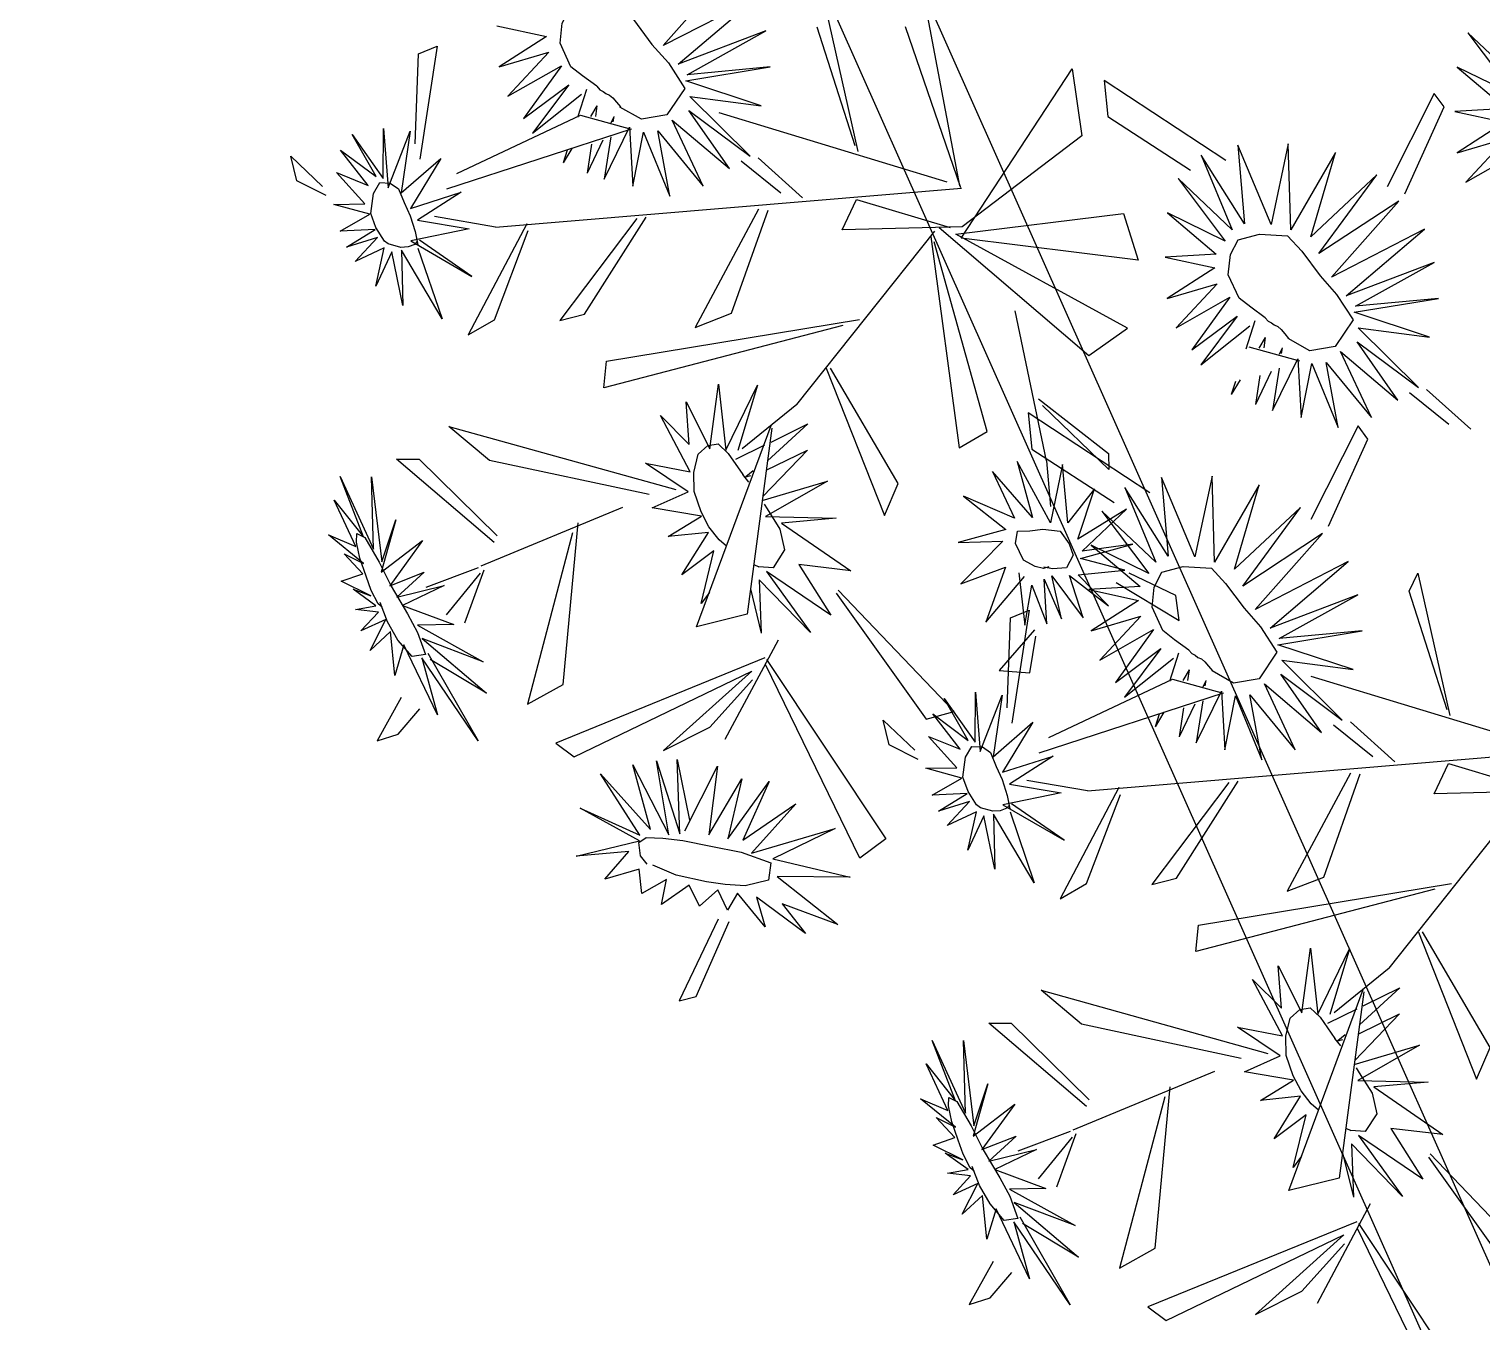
# Model space of a CAD drawing. Header units: inches. Extents: x -422522 to 22891, y -2973 to 414515.
# Drawn here: x 8253.54 to 8298.34, y 10051 to 10090.86 of the extents above; entities that cross this region are included whole.
import ezdxf

# ---------------------------------------------------------------- set-up
doc = ezdxf.new("R2010")
doc.units = ezdxf.units.IN
doc.header["$MEASUREMENT"] = 0
doc.layers.get('0').update_dxf_attribs({"lineweight": 25})
doc.layers.add('ARREDAMENTO', color=8, linetype='Continuous', lineweight=18)
doc.layers.add('QUOTE', color=6, linetype='Continuous', lineweight=9)
doc.styles.get("Standard").update_dxf_attribs({"font": 'Arial.ttf'})
doc.dimstyles.get("Standard").update_dxf_attribs({"dimtxt": 15, "dimasz": 10, "dimexe": 10, "dimexo": 10, "dimgap": 5, "dimtad": 2, "dimtih": 1, "dimtoh": 1, "dimdec": 0, "dimzin": 0, "dimdsep": 46, "dimtxsty": 'Standard', "dimblk": 'OBLIQUE', "dimblk1": 'OBLIQUE', "dimblk2": 'OBLIQUE', "dimcen": 0.09, "dimdle": 10, "dimadec": 0, "dimazin": 0, "dimtfac": 1, "dimtdec": 0, "dimtofl": 0, "dimtmove": 0, "dimatfit": 3, "dimldrblk": 'OBLIQUE', "dimfxl": 1, "dimtolj": 1, "dimtzin": 0, "dimarcsym": 0})

# ---------------------------------------------------------------- blocks, each defined once
blk = doc.blocks.new('_Oblique')
at = {"color": 0, "linetype": 'ByBlock', "lineweight": -2}
blk.add_line((-0.5, -0.5), (0.5, 0.5), dxfattribs=at)
blk = doc.blocks.new('*D94')
at = {"layer": 'Defpoints', "color": 0, "transparency": 16777216}
for p in [(8341.344, 10728.182), (8108.048, 10624.312), (8396.237, 9975.431)]:
    blk.add_point(p, dxfattribs=at)
at = {"layer": 'QUOTE', "color": 0, "lineweight": -2, "transparency": 16777216}
for p, q in [((8634.195, 10070.43), (8337.277, 10737.317)), ((8117.184, 10628.379), (8350.48, 10732.249)), ((8405.373, 9979.498), (8639.263, 10083.633))]:
    blk.add_line(p, q, dxfattribs=at)
at = {"layer": 'QUOTE', "color": 0, "lineweight": -2, "transparency": 16777216, "xscale": 10, "yscale": 10, "zscale": 10}
for p, rotation in [((8341.344, 10728.182), 113.9999999999798), ((8630.127, 10079.565), 293.9999999999798)]:
    blk.add_blockref('_Oblique', p, dxfattribs=dict(at, rotation=rotation))
at = {"layer": 'QUOTE', "color": 0, "transparency": 16777216, "insert": (8508.425, 10413.975), "char_height": 15, "attachment_point": 5}
blk.add_mtext('\\A1;710', dxfattribs=at)

msp = doc.modelspace()

# ---------------------------------------------------------------- linework, layer by layer
at = {"layer": 'ARREDAMENTO', "linetype": 'Continuous'}
for p, q in [((8273.103, 10090.348, -27.277), (8275.183, 10092.689, -27.277)), ((8275.973, 10091.826, -27.277), (8273.103, 10090.348, -27.277)), ((8273.565, 10089.774, -27.277), (8275.973, 10091.826, -27.277)), ((8281.139, 10091.904, -27.277), (8282.255, 10086.024, -27.277)), ((8278.121, 10091.469, -27.277), (8279.113, 10087.08, -27.277)), ((8267.971, 10090.96, -27.277), (8269.506, 10090.631, -27.277)), ((8279.027, 10087.255, -27.277), (8277.861, 10090.916, -27.277)), ((8282.287, 10085.965, -27.277), (8280.584, 10090.932, -27.277)), ((8269.506, 10090.631, -27.277), (8268.041, 10089.692, -27.277)), ((8276.271, 10090.803, -27.277), (8273.565, 10089.774, -27.277)), ((8273.844, 10089.451, -27.277), (8276.271, 10090.803, -27.277)), ((8297.936, 10090.74, -27.277), (8299.387, 10088.814, -27.277)), ((8299.607, 10089.162, -27.277), (8297.936, 10090.74, -27.277)), ((8265.457, 10087.316, -27.277), (8265.558, 10090.09, -27.277)), ((8265.558, 10090.09, -27.277), (8266.13, 10090.33, -27.277)), ((8266.13, 10090.33, -27.277), (8265.6, 10086.843, -27.277)), ((8268.041, 10089.692, -27.277), (8269.58, 10090.144, -27.277)), ((8269.58, 10090.144, -27.277), (8268.313, 10088.786, -27.277)), ((8268.313, 10088.786, -27.277), (8269.967, 10089.727, -27.277)), ((8269.967, 10089.727, -27.277), (8268.798, 10088.101, -27.277)), ((8273.805, 10089.262, -27.277), (8276.407, 10089.693, -27.277)), ((8276.407, 10089.693, -27.277), (8273.844, 10089.451, -27.277)), ((8282.297, 10084.404, -27.277), (8285.729, 10089.631, -27.277)), ((8285.729, 10089.631, -27.277), (8286.024, 10087.561, -27.277)), ((8297.607, 10089.683, -27.277), (8299.114, 10088.406, -27.277)), ((8299.387, 10088.814, -27.277), (8297.607, 10089.683, -27.277)), ((8268.798, 10088.101, -27.277), (8270.198, 10089.142, -27.277)), ((8270.198, 10089.142, -27.277), (8269.073, 10087.646, -27.277)), ((8276.127, 10088.495, -27.277), (8273.805, 10089.262, -27.277)), ((8286.719, 10089.275, -27.277), (8286.83, 10088.159, -27.277)), ((8290.473, 10086.809, -27.277), (8286.719, 10089.275, -27.277)), ((8269.073, 10087.646, -27.277), (8270.585, 10088.847, -27.277)), ((8270.472, 10088.136, -27.277), (8270.755, 10089.008, -27.277)), ((8273.932, 10088.781, -27.277), (8276.127, 10088.495, -27.277)), ((8275.793, 10086.939, -27.277), (8273.932, 10088.781, -27.277)), ((8296.9, 10088.868, -27.277), (8295.444, 10085.987, -27.277)), ((8297.206, 10088.461, -27.277), (8296.9, 10088.868, -27.277)), ((8266.741, 10086.399, -27.277), (8270.557, 10088.198, -27.277)), ((8270.557, 10088.198, -27.277), (8272.118, 10087.768, -27.277)), ((8270.879, 10088.161, -27.277), (8271.075, 10088.486, -27.277)), ((8271.026, 10088.163, -27.277), (8271.075, 10088.486, -27.277)), ((8273.9, 10088.351, -27.277), (8275.793, 10086.939, -27.277)), ((8275.156, 10086.556, -27.277), (8273.9, 10088.351, -27.277)), ((8274.826, 10088.287, -27.277), (8281.855, 10086.151, -27.277)), ((8295.992, 10085.78, -27.277), (8297.206, 10088.461, -27.277)), ((8299.114, 10088.406, -27.277), (8297.533, 10088.314, -27.277)), ((8297.533, 10088.314, -27.277), (8299.068, 10087.984, -27.277)), ((8264.469, 10086.251, -27.277), (8264.475, 10087.795, -27.277)), ((8264.475, 10087.795, -27.277), (8264.618, 10085.964, -27.277)), ((8272.118, 10087.768, -27.277), (8266.425, 10085.915, -27.277)), ((8271.282, 10086.23, -27.277), (8272.065, 10087.831, -27.277)), ((8271.499, 10087.967, -27.277), (8271.592, 10088.163, -27.277)), ((8271.564, 10087.993, -27.277), (8271.592, 10088.163, -27.277)), ((8272.065, 10087.831, -27.277), (8272.167, 10086.015, -27.277)), ((8273.388, 10088.051, -27.277), (8275.156, 10086.556, -27.277)), ((8274.339, 10086.015, -27.277), (8273.388, 10088.051, -27.277)), ((8286.83, 10088.159, -27.277), (8289.376, 10086.505, -27.277)), ((8299.068, 10087.984, -27.277), (8297.603, 10087.045, -27.277)), ((8263.511, 10087.607, -27.277), (8264.469, 10086.251, -27.277)), ((8264.247, 10086.312, -27.277), (8263.511, 10087.607, -27.277)), ((8264.618, 10085.964, -27.277), (8265.299, 10087.711, -27.277)), ((8265.299, 10087.711, -27.277), (8265.025, 10085.807, -27.277)), ((8271.245, 10087.431, -27.277), (8270.764, 10086.416, -27.277)), ((8270.899, 10087.313, -27.277), (8270.764, 10086.416, -27.277)), ((8271.491, 10087.535, -27.277), (8271.282, 10086.23, -27.277)), ((8272.167, 10086.015, -27.277), (8272.497, 10087.683, -27.277)), ((8272.497, 10087.683, -27.277), (8273.309, 10085.709, -27.277)), ((8272.942, 10087.718, -27.277), (8274.339, 10086.015, -27.277)), ((8273.309, 10085.709, -27.277), (8272.942, 10087.718, -27.277)), ((8286.024, 10087.561, -27.277), (8282.336, 10084.754, -27.277)), ((8292.396, 10087.323, -27.277), (8291.865, 10084.835, -27.277)), ((8292.469, 10084.666, -27.277), (8292.396, 10087.323, -27.277)), ((8297.603, 10087.045, -27.277), (8299.142, 10087.497, -27.277)), ((8299.142, 10087.497, -27.277), (8297.876, 10086.139, -27.277)), ((8261.622, 10086.935, -27.277), (8262.6, 10086.005, -27.277)), ((8261.808, 10086.172, -27.277), (8261.622, 10086.935, -27.277)), ((8263.154, 10087.126, -27.277), (8264.247, 10086.312, -27.277)), ((8264.003, 10086.038, -27.277), (8263.154, 10087.126, -27.277)), ((8265.025, 10085.807, -27.277), (8266.246, 10086.869, -27.277)), ((8266.246, 10086.869, -27.277), (8265.306, 10085.327, -27.277)), ((8270.287, 10087.178, -27.277), (8270.016, 10086.729, -27.277)), ((8270.143, 10087.123, -27.277), (8270.016, 10086.729, -27.277)), ((8277.409, 10085.653, -27.277), (8276.041, 10086.883, -27.277)), ((8289.705, 10086.966, -27.277), (8290.665, 10084.667, -27.277)), ((8291.039, 10084.854, -27.277), (8289.705, 10086.966, -27.277)), ((8290.838, 10087.274, -27.277), (8291.039, 10084.854, -27.277)), ((8291.865, 10084.835, -27.277), (8290.838, 10087.274, -27.277)), ((8293.85, 10087.056, -27.277), (8292.469, 10084.666, -27.277)), ((8293.088, 10084.451, -27.277), (8293.85, 10087.056, -27.277)), ((8297.876, 10086.139, -27.277), (8299.529, 10087.08, -27.277)), ((8263.024, 10086.434, -27.277), (8264.003, 10086.038, -27.277)), ((8263.898, 10085.468, -27.277), (8263.024, 10086.434, -27.277)), ((8276.733, 10085.798, -27.277), (8275.517, 10086.782, -27.277)), ((8262.704, 10085.725, -27.277), (8261.808, 10086.172, -27.277)), ((8264.172, 10085.791, -27.277), (8264.364, 10086.121, -27.277)), ((8264.364, 10086.121, -27.277), (8264.687, 10086.109, -27.277)), ((8264.687, 10086.109, -27.277), (8264.936, 10085.934, -27.277)), ((8264.936, 10085.934, -27.277), (8265.112, 10085.504, -27.277)), ((8267.928, 10084.75, -27.277), (8282.312, 10085.955, -27.277)), ((8288.995, 10086.245, -27.277), (8290.446, 10084.319, -27.277)), ((8290.665, 10084.667, -27.277), (8288.995, 10086.245, -27.277)), ((8295.129, 10086.359, -27.277), (8293.088, 10084.451, -27.277)), ((8293.341, 10083.932, -27.277), (8295.129, 10086.359, -27.277)), ((8264.085, 10085.174, -27.277), (8264.172, 10085.791, -27.277)), ((8265.112, 10085.504, -27.277), (8265.296, 10085.101, -27.277)), ((8265.306, 10085.327, -27.277), (8266.874, 10085.825, -27.277)), ((8266.874, 10085.825, -27.277), (8265.526, 10084.96, -27.277)), ((8278.628, 10084.663, -27.277), (8279.071, 10085.598, -27.277)), ((8279.071, 10085.598, -27.277), (8281.958, 10084.733, -27.277)), ((8295.805, 10085.548, -27.277), (8293.341, 10083.932, -27.277)), ((8293.724, 10083.207, -27.277), (8295.805, 10085.548, -27.277)), ((8262.947, 10085.449, -27.277), (8263.898, 10085.468, -27.277)), ((8264.057, 10085.147, -27.277), (8262.947, 10085.449, -27.277)), ((8263.142, 10084.623, -27.277), (8264.057, 10085.147, -27.277)), ((8264.245, 10084.735, -27.277), (8264.085, 10085.174, -27.277)), ((8265.296, 10085.101, -27.277), (8265.45, 10084.609, -27.277)), ((8267.928, 10084.75, -27.277), (8266.055, 10085.073, -27.277)), ((8270.682, 10082.064, -27.277), (8272.582, 10085.055, -27.277)), ((8276.043, 10085.303, -27.277), (8274.091, 10081.656, -27.277)), ((8275.22, 10082.092, -27.277), (8276.343, 10085.274, -27.277)), ((8282.135, 10084.53, -27.277), (8287.309, 10085.17, -27.277)), ((8287.309, 10085.17, -27.277), (8287.766, 10083.73, -27.277)), ((8288.666, 10085.189, -27.277), (8290.173, 10083.912, -27.277)), ((8290.446, 10084.319, -27.277), (8288.666, 10085.189, -27.277)), ((8264.215, 10084.674, -27.277), (8263.142, 10084.623, -27.277)), ((8263.333, 10084.128, -27.277), (8264.215, 10084.674, -27.277)), ((8264.506, 10084.318, -27.277), (8264.245, 10084.735, -27.277)), ((8267.116, 10084.692, -27.277), (8265.323, 10084.325, -27.277)), ((8265.45, 10084.609, -27.277), (8265.536, 10084.204, -27.277)), ((8265.526, 10084.96, -27.277), (8267.116, 10084.692, -27.277)), ((8268.896, 10084.854, -27.277), (8267.091, 10081.425, -27.277)), ((8267.9, 10081.894, -27.277), (8268.944, 10084.644, -27.277)), ((8272.292, 10085.013, -27.277), (8269.915, 10081.87, -27.277)), ((8277.236, 10079.281, -27.277), (8281.484, 10084.628, -27.277)), ((8282.336, 10084.754, -27.277), (8278.628, 10084.663, -27.277)), ((8281.625, 10084.735, -27.277), (8286.236, 10080.793, -27.277)), ((8296.594, 10084.685, -27.277), (8293.724, 10083.207, -27.277)), ((8294.186, 10082.633, -27.277), (8296.594, 10084.685, -27.277)), ((8264.293, 10084.428, -27.277), (8263.333, 10084.128, -27.277)), ((8263.6, 10083.686, -27.277), (8264.293, 10084.428, -27.277)), ((8264.625, 10084.229, -27.277), (8264.506, 10084.318, -27.277)), ((8265.012, 10084.123, -27.277), (8264.625, 10084.229, -27.277)), ((8265.445, 10084.216, -27.277), (8265.241, 10084.14, -27.277)), ((8265.323, 10084.325, -27.277), (8267.207, 10083.228, -27.277)), ((8265.519, 10084.313, -27.277), (8265.445, 10084.216, -27.277)), ((8267.207, 10083.228, -27.277), (8265.589, 10084.351, -27.277)), ((8281.364, 10084.464, -27.277), (8282.24, 10077.942, -27.277)), ((8283.107, 10078.442, -27.277), (8281.467, 10084.291, -27.277)), ((8287.432, 10081.632, -27.277), (8282.135, 10084.53, -27.277)), ((8287.766, 10083.73, -27.277), (8282.297, 10084.404, -27.277)), ((8264.502, 10084.106, -27.277), (8263.6, 10083.686, -27.277)), ((8264.237, 10082.924, -27.277), (8264.502, 10084.106, -27.277)), ((8264.731, 10083.982, -27.277), (8264.237, 10082.924, -27.277)), ((8265.076, 10082.334, -27.277), (8264.731, 10083.982, -27.277)), ((8265.241, 10084.14, -27.277), (8265.012, 10084.123, -27.277)), ((8265.03, 10084.037, -27.277), (8265.076, 10082.334, -27.277)), ((8266.29, 10081.918, -27.277), (8265.03, 10084.037, -27.277)), ((8265.541, 10084.104, -27.277), (8266.29, 10081.918, -27.277)), ((8290.173, 10083.912, -27.277), (8288.592, 10083.819, -27.277)), ((8288.592, 10083.819, -27.277), (8290.127, 10083.49, -27.277)), ((8290.127, 10083.49, -27.277), (8288.662, 10082.551, -27.277)), ((8296.892, 10083.662, -27.277), (8294.186, 10082.633, -27.277)), ((8294.465, 10082.31, -27.277), (8296.892, 10083.662, -27.277)), ((8288.662, 10082.551, -27.277), (8290.201, 10083.003, -27.277)), ((8290.201, 10083.003, -27.277), (8288.935, 10081.645, -27.277)), ((8288.935, 10081.645, -27.277), (8290.588, 10082.586, -27.277)), ((8290.588, 10082.586, -27.277), (8289.419, 10080.96, -27.277)), ((8294.426, 10082.121, -27.277), (8297.028, 10082.552, -27.277)), ((8297.028, 10082.552, -27.277), (8294.465, 10082.31, -27.277)), ((8269.915, 10081.87, -27.277), (8270.682, 10082.064, -27.277)), ((8274.091, 10081.656, -27.277), (8275.22, 10082.092, -27.277)), ((8284.935, 10077.537, -27.277), (8283.964, 10082.168, -27.277)), ((8289.419, 10080.96, -27.277), (8290.819, 10082.001, -27.277)), ((8290.819, 10082.001, -27.277), (8289.694, 10080.505, -27.277)), ((8296.748, 10081.354, -27.277), (8294.426, 10082.121, -27.277)), ((8267.091, 10081.425, -27.277), (8267.9, 10081.894, -27.277)), ((8278.648, 10081.718, -27.277), (8271.275, 10079.795, -27.277)), ((8271.355, 10080.61, -27.277), (8279.167, 10081.9, -27.277)), ((8286.236, 10080.793, -27.277), (8287.432, 10081.632, -27.277)), ((8289.694, 10080.505, -27.277), (8291.206, 10081.706, -27.277)), ((8291.093, 10080.995, -27.277), (8291.376, 10081.867, -27.277)), ((8294.553, 10081.64, -27.277), (8296.748, 10081.354, -27.277)), ((8296.414, 10079.798, -27.277), (8294.553, 10081.64, -27.277)), ((8291.178, 10081.057, -27.277), (8292.739, 10080.627, -27.277)), ((8291.5, 10081.02, -27.277), (8291.696, 10081.345, -27.277)), ((8291.647, 10081.022, -27.277), (8291.696, 10081.345, -27.277)), ((8292.12, 10080.826, -27.277), (8292.213, 10081.022, -27.277)), ((8292.186, 10080.852, -27.277), (8292.213, 10081.022, -27.277)), ((8294.521, 10081.21, -27.277), (8296.414, 10079.798, -27.277)), ((8295.777, 10079.415, -27.277), (8294.521, 10081.21, -27.277)), ((8271.275, 10079.795, -27.277), (8271.355, 10080.61, -27.277)), ((8291.903, 10079.089, -27.277), (8292.687, 10080.69, -27.277)), ((8292.687, 10080.69, -27.277), (8292.788, 10078.874, -27.277)), ((8293.564, 10080.577, -27.277), (8294.96, 10078.874, -27.277)), ((8293.93, 10078.568, -27.277), (8293.564, 10080.577, -27.277)), ((8294.009, 10080.91, -27.277), (8295.777, 10079.415, -27.277)), ((8294.96, 10078.874, -27.277), (8294.009, 10080.91, -27.277)), ((8278.14, 10080.397, -27.277), (8279.936, 10075.854, -27.277)), ((8280.353, 10076.836, -27.277), (8278.272, 10080.399, -27.277)), ((8291.866, 10080.29, -27.277), (8291.385, 10079.275, -27.277)), ((8291.52, 10080.172, -27.277), (8291.385, 10079.275, -27.277)), ((8292.112, 10080.394, -27.277), (8291.903, 10079.089, -27.277)), ((8292.788, 10078.874, -27.277), (8293.118, 10080.542, -27.277)), ((8293.118, 10080.542, -27.277), (8293.93, 10078.568, -27.277)), ((8274.549, 10077.905, -27.277), (8274.813, 10079.905, -27.277)), ((8274.813, 10079.905, -27.277), (8275.04, 10077.866, -27.277)), ((8275.04, 10077.866, -27.277), (8276.02, 10079.876, -27.277)), ((8276.02, 10079.876, -27.277), (8275.412, 10077.853, -27.277)), ((8290.908, 10080.037, -27.277), (8290.637, 10079.588, -27.277)), ((8290.764, 10079.982, -27.277), (8290.637, 10079.588, -27.277)), ((8298.03, 10078.512, -27.277), (8296.662, 10079.742, -27.277)), ((8273.82, 10079.356, -27.277), (8274.549, 10077.905, -27.277)), ((8273.912, 10078.046, -27.277), (8273.82, 10079.356, -27.277)), ((8277.236, 10079.281, -27.277), (8275.543, 10077.905, -27.277)), ((8284.683, 10079.456, -27.277), (8286.843, 10077.761, -27.277)), ((8286.853, 10077.27, -27.277), (8284.813, 10079.251, -27.277)), ((8297.354, 10078.657, -27.277), (8296.138, 10079.641, -27.277)), ((8273.023, 10078.936, -27.277), (8273.912, 10078.046, -27.277)), ((8273.943, 10077.199, -27.277), (8273.023, 10078.936, -27.277)), ((8288.121, 10076.555, -27.277), (8284.367, 10079.021, -27.277)), ((8284.367, 10079.021, -27.277), (8284.478, 10077.904, -27.277)), ((8266.497, 10078.602, -27.277), (8273.497, 10076.654, -27.277)), ((8267.751, 10077.553, -27.277), (8266.497, 10078.602, -27.277)), ((8274.14, 10072.423, -27.277), (8276.436, 10078.625, -27.277)), ((8276.458, 10078.551, -27.277), (8275.699, 10072.807, -27.277)), ((8276.324, 10077.538, -27.277), (8277.566, 10078.68, -27.277)), ((8276.434, 10078.119, -27.277), (8277.566, 10078.68, -27.277)), ((8282.24, 10077.942, -27.277), (8283.107, 10078.442, -27.277)), ((8294.548, 10078.614, -27.277), (8293.091, 10075.732, -27.277)), ((8294.854, 10078.207, -27.277), (8294.548, 10078.614, -27.277)), ((8274.188, 10077.744, -27.277), (8274.485, 10078.011, -27.277)), ((8274.485, 10078.011, -27.277), (8274.803, 10078.059, -27.277)), ((8274.803, 10078.059, -27.277), (8275.113, 10077.77, -27.277)), ((8276.237, 10078.022, -27.277), (8275.338, 10077.576, -27.277)), ((8276.179, 10076.438, -27.277), (8277.562, 10077.871, -27.277)), ((8276.286, 10077.25, -27.277), (8277.562, 10077.871, -27.277)), ((8284.478, 10077.904, -27.277), (8287.024, 10076.251, -27.277)), ((8293.64, 10075.525, -27.277), (8294.854, 10078.207, -27.277)), ((8264.882, 10077.586, -27.277), (8265.574, 10077.587, -27.277)), ((8267.895, 10075.017, -27.277), (8264.882, 10077.586, -27.277)), ((8265.574, 10077.587, -27.277), (8267.982, 10075.224, -27.277)), ((8272.673, 10076.501, -27.277), (8267.751, 10077.553, -27.277)), ((8272.558, 10077.465, -27.277), (8273.943, 10077.199, -27.277)), ((8273.878, 10076.582, -27.277), (8272.558, 10077.465, -27.277)), ((8274.05, 10077.183, -27.277), (8274.188, 10077.744, -27.277)), ((8275.113, 10077.77, -27.277), (8275.567, 10077.113, -27.277)), ((8284.025, 10077.518, -27.277), (8284.507, 10075.786, -27.277)), ((8285.059, 10075.626, -27.277), (8284.025, 10077.518, -27.277)), ((8284.935, 10077.537, -27.277), (8285.06, 10076.131, -27.277)), ((8285.425, 10077.421, -27.277), (8285.059, 10075.626, -27.277)), ((8285.591, 10075.624, -27.277), (8285.425, 10077.421, -27.277)), ((8286.843, 10077.761, -27.277), (8286.853, 10077.27, -27.277)), ((8263.138, 10077.056, -27.277), (8264.164, 10074.811, -27.277)), ((8263.859, 10075.193, -27.277), (8263.138, 10077.056, -27.277)), ((8264.103, 10077.048, -27.277), (8264.424, 10074.421, -27.277)), ((8264.164, 10074.811, -27.277), (8264.103, 10077.048, -27.277)), ((8274.062, 10076.591, -27.277), (8274.05, 10077.183, -27.277)), ((8275.746, 10076.884, -27.277), (8275.567, 10077.113, -27.277)), ((8275.879, 10077.226, -27.277), (8275.653, 10077.047, -27.277)), ((8275.653, 10077.047, -27.277), (8275.813, 10077.083, -27.277)), ((8283.264, 10077.206, -27.277), (8283.949, 10075.766, -27.277)), ((8284.507, 10075.786, -27.277), (8283.264, 10077.206, -27.277)), ((8288.486, 10077.02, -27.277), (8288.686, 10074.6, -27.277)), ((8289.512, 10074.581, -27.277), (8288.486, 10077.02, -27.277)), ((8290.044, 10077.069, -27.277), (8289.512, 10074.581, -27.277)), ((8290.116, 10074.412, -27.277), (8290.044, 10077.069, -27.277)), ((8272.772, 10076.085, -27.277), (8273.878, 10076.582, -27.277)), ((8274.274, 10075.966, -27.277), (8274.062, 10076.591, -27.277)), ((8276.163, 10076.316, -27.277), (8278.174, 10076.91, -27.277)), ((8278.174, 10076.91, -27.277), (8276.267, 10075.821, -27.277)), ((8279.936, 10075.854, -27.277), (8280.353, 10076.836, -27.277)), ((8286.417, 10076.675, -27.277), (8285.591, 10075.624, -27.277)), ((8285.902, 10075.121, -27.277), (8286.417, 10076.675, -27.277)), ((8287.353, 10076.712, -27.277), (8288.313, 10074.413, -27.277)), ((8288.686, 10074.6, -27.277), (8287.353, 10076.712, -27.277)), ((8291.497, 10076.802, -27.277), (8290.116, 10074.412, -27.277)), ((8290.735, 10074.197, -27.277), (8291.497, 10076.802, -27.277)), ((8262.95, 10076.327, -27.277), (8263.859, 10075.193, -27.277)), ((8263.621, 10074.895, -27.277), (8262.95, 10076.327, -27.277)), ((8267.487, 10074.299, -27.277), (8271.858, 10076.109, -27.277)), ((8274.292, 10075.829, -27.277), (8272.772, 10076.085, -27.277)), ((8276.22, 10076.207, -27.277), (8276.315, 10076.056, -27.277)), ((8282.374, 10076.449, -27.277), (8283.683, 10075.416, -27.277)), ((8283.949, 10075.766, -27.277), (8282.374, 10076.449, -27.277)), ((8292.776, 10076.104, -27.277), (8290.735, 10074.197, -27.277)), ((8290.988, 10073.677, -27.277), (8292.776, 10076.104, -27.277)), ((8264.853, 10075.715, -27.277), (8264.408, 10074.102, -27.277)), ((8264.424, 10074.421, -27.277), (8264.853, 10075.715, -27.277)), ((8273.265, 10075.2, -27.277), (8274.292, 10075.829, -27.277)), ((8274.519, 10075.501, -27.277), (8274.274, 10075.966, -27.277)), ((8276.267, 10075.821, -27.277), (8278.447, 10075.77, -27.277)), ((8276.315, 10076.056, -27.277), (8276.711, 10075.429, -27.277)), ((8278.447, 10075.77, -27.277), (8276.762, 10075.62, -27.277)), ((8287.398, 10076.053, -27.277), (8285.902, 10075.121, -27.277)), ((8286.033, 10074.756, -27.277), (8287.398, 10076.053, -27.277)), ((8286.643, 10075.991, -27.277), (8288.094, 10074.065, -27.277)), ((8288.313, 10074.413, -27.277), (8286.643, 10075.991, -27.277)), ((8262.779, 10075.258, -27.277), (8263.621, 10074.895, -27.277)), ((8263.86, 10074.375, -27.277), (8262.779, 10075.258, -27.277)), ((8270.313, 10075.318, -27.277), (8268.916, 10070.032, -27.277)), ((8270.017, 10070.643, -27.277), (8270.48, 10075.622, -27.277)), ((8274.506, 10075.33, -27.277), (8273.265, 10075.2, -27.277)), ((8273.686, 10074.022, -27.277), (8274.506, 10075.33, -27.277)), ((8274.834, 10075.101, -27.277), (8274.519, 10075.501, -27.277)), ((8276.711, 10075.429, -27.277), (8276.854, 10074.789, -27.277)), ((8276.762, 10075.62, -27.277), (8278.897, 10074.15, -27.277)), ((8283.683, 10075.416, -27.277), (8282.208, 10075.022, -27.277)), ((8293.452, 10075.294, -27.277), (8290.988, 10073.677, -27.277)), ((8291.371, 10072.953, -27.277), (8293.452, 10075.294, -27.277)), ((8264.408, 10074.102, -27.277), (8265.684, 10075.086, -27.277)), ((8265.684, 10075.086, -27.277), (8264.674, 10073.687, -27.277)), ((8274.675, 10074.76, -27.277), (8273.686, 10074.022, -27.277)), ((8274.276, 10073.139, -27.277), (8274.675, 10074.76, -27.277)), ((8275.058, 10074.903, -27.277), (8274.834, 10075.101, -27.277)), ((8276.854, 10074.789, -27.277), (8276.499, 10074.241, -27.277)), ((8282.208, 10075.022, -27.277), (8283.591, 10075.061, -27.277)), ((8283.591, 10075.061, -27.277), (8282.295, 10073.74, -27.277)), ((8285.984, 10074.531, -27.277), (8287.597, 10074.969, -27.277)), ((8287.597, 10074.969, -27.277), (8286.033, 10074.756, -27.277)), ((8286.314, 10074.934, -27.277), (8287.821, 10073.658, -27.277)), ((8288.094, 10074.065, -27.277), (8286.314, 10074.934, -27.277)), ((8263.264, 10074.673, -27.277), (8263.86, 10074.375, -27.277)), ((8263.836, 10074.057, -27.277), (8263.264, 10074.673, -27.277)), ((8275.902, 10074.345, -27.277), (8276.06, 10074.274, -27.277)), ((8277.294, 10074.339, -27.277), (8278.28, 10072.778, -27.277)), ((8278.897, 10074.15, -27.277), (8277.294, 10074.339, -27.277)), ((8287.347, 10074.169, -27.277), (8285.984, 10074.531, -27.277)), ((8294.242, 10074.431, -27.277), (8291.371, 10072.953, -27.277)), ((8291.834, 10072.378, -27.277), (8294.242, 10074.431, -27.277)), ((8263.171, 10073.822, -27.277), (8263.836, 10074.057, -27.277)), ((8264.674, 10073.687, -27.277), (8265.733, 10074.102, -27.277)), ((8265.733, 10074.102, -27.277), (8264.887, 10073.334, -27.277)), ((8267.395, 10074.242, -27.277), (8265.779, 10073.634, -27.277)), ((8267.459, 10074.07, -27.277), (8266.41, 10072.784, -27.277)), ((8266.989, 10072.54, -27.277), (8267.58, 10074.181, -27.277)), ((8276.499, 10074.241, -27.277), (8276.06, 10074.274, -27.277)), ((8276.072, 10073.863, -27.277), (8276.134, 10072.22, -27.277)), ((8277.652, 10072.24, -27.277), (8276.072, 10073.863, -27.277)), ((8276.295, 10074.125, -27.277), (8277.652, 10072.24, -27.277)), ((8278.28, 10072.778, -27.277), (8276.295, 10074.125, -27.277)), ((8282.295, 10073.74, -27.277), (8283.671, 10074.264, -27.277)), ((8283.671, 10074.264, -27.277), (8283.066, 10072.561, -27.277)), ((8283.066, 10072.561, -27.277), (8284.257, 10073.97, -27.277)), ((8284.08, 10074.088, -27.277), (8284.271, 10072.473, -27.277)), ((8284.86, 10073.892, -27.277), (8285.393, 10072.661, -27.277)), ((8284.944, 10072.509, -27.277), (8284.86, 10073.892, -27.277)), ((8285.1, 10073.991, -27.277), (8286.07, 10072.691, -27.277)), ((8285.393, 10072.661, -27.277), (8285.1, 10073.991, -27.277)), ((8285.644, 10074.003, -27.277), (8286.852, 10073.068, -27.277)), ((8286.07, 10072.691, -27.277), (8285.644, 10074.003, -27.277)), ((8285.911, 10074.018, -27.277), (8287.347, 10074.169, -27.277)), ((8286.852, 10073.068, -27.277), (8285.911, 10074.018, -27.277)), ((8288.922, 10073.38, -27.277), (8287.483, 10074.075, -27.277)), ((8296.13, 10073.52, -27.277), (8296.39, 10074.074, -27.277)), ((8296.39, 10074.074, -27.277), (8297.382, 10069.684, -27.277)), ((8264.089, 10073.37, -27.277), (8263.171, 10073.822, -27.277)), ((8263.54, 10073.581, -27.277), (8264.089, 10073.37, -27.277)), ((8264.244, 10073.07, -27.277), (8263.54, 10073.581, -27.277)), ((8264.887, 10073.334, -27.277), (8266.354, 10073.693, -27.277)), ((8266.354, 10073.693, -27.277), (8265.068, 10073.076, -27.277)), ((8274.532, 10073.482, -27.277), (8274.276, 10073.139, -27.277)), ((8275.803, 10073.591, -27.277), (8276.134, 10072.22, -27.277)), ((8278.448, 10073.452, -27.277), (8281.223, 10069.57, -27.277)), ((8282.09, 10069.81, -27.277), (8278.507, 10073.553, -27.277)), ((8284.271, 10072.473, -27.277), (8284.479, 10073.701, -27.277)), ((8284.479, 10073.701, -27.277), (8284.944, 10072.509, -27.277)), ((8287.821, 10073.658, -27.277), (8286.239, 10073.565, -27.277)), ((8286.239, 10073.565, -27.277), (8287.775, 10073.235, -27.277)), ((8287.082, 10073.781, -27.277), (8289.025, 10072.611, -27.277)), ((8294.54, 10073.408, -27.277), (8291.834, 10072.378, -27.277)), ((8292.113, 10072.056, -27.277), (8294.54, 10073.408, -27.277)), ((8297.296, 10069.859, -27.277), (8296.13, 10073.52, -27.277)), ((8263.61, 10072.958, -27.277), (8264.244, 10073.07, -27.277)), ((8264.322, 10072.875, -27.277), (8263.61, 10072.958, -27.277)), ((8265.068, 10073.076, -27.277), (8266.65, 10072.487, -27.277)), ((8287.775, 10073.235, -27.277), (8286.31, 10072.297, -27.277)), ((8289.025, 10072.611, -27.277), (8288.922, 10073.38, -27.277)), ((8263.781, 10072.294, -27.277), (8264.322, 10072.875, -27.277)), ((8264.544, 10072.645, -27.277), (8263.781, 10072.294, -27.277)), ((8264.065, 10071.692, -27.277), (8264.544, 10072.645, -27.277)), ((8275.699, 10072.807, -27.277), (8274.14, 10072.423, -27.277)), ((8283.726, 10069.92, -27.277), (8283.827, 10072.694, -27.277)), ((8283.827, 10072.694, -27.277), (8284.399, 10072.935, -27.277)), ((8284.399, 10072.935, -27.277), (8283.868, 10069.447, -27.277)), ((8286.31, 10072.297, -27.277), (8287.849, 10072.748, -27.277)), ((8287.849, 10072.748, -27.277), (8286.582, 10071.39, -27.277)), ((8264.695, 10072.276, -27.277), (8264.065, 10071.692, -27.277)), ((8264.827, 10070.919, -27.277), (8264.695, 10072.276, -27.277)), ((8266.65, 10072.487, -27.277), (8265.525, 10072.465, -27.277)), ((8265.525, 10072.465, -27.277), (8267.55, 10071.343, -27.277)), ((8265.669, 10072.058, -27.277), (8267.657, 10070.368, -27.277)), ((8267.55, 10071.343, -27.277), (8265.669, 10072.058, -27.277)), ((8284.568, 10072.328, -27.277), (8283.478, 10071.066, -27.277)), ((8284.425, 10070.998, -27.277), (8284.606, 10072.135, -27.277)), ((8286.582, 10071.39, -27.277), (8288.235, 10072.332, -27.277)), ((8288.235, 10072.332, -27.277), (8287.067, 10070.706, -27.277)), ((8292.073, 10071.866, -27.277), (8294.676, 10072.298, -27.277)), ((8294.676, 10072.298, -27.277), (8292.113, 10072.056, -27.277)), ((8265.109, 10071.862, -27.277), (8264.827, 10070.919, -27.277)), ((8266.145, 10069.702, -27.277), (8265.109, 10071.862, -27.277)), ((8265.842, 10071.609, -27.277), (8267.399, 10068.901, -27.277)), ((8275.024, 10068.948, -27.277), (8276.662, 10072.019, -27.277)), ((8287.067, 10070.706, -27.277), (8288.467, 10071.746, -27.277)), ((8288.467, 10071.746, -27.277), (8287.341, 10070.251, -27.277)), ((8288.741, 10070.741, -27.277), (8289.023, 10071.612, -27.277)), ((8294.395, 10071.099, -27.277), (8292.073, 10071.866, -27.277)), ((8265.655, 10071.463, -27.277), (8266.145, 10069.702, -27.277)), ((8267.399, 10068.901, -27.277), (8265.655, 10071.463, -27.277)), ((8267.657, 10070.368, -27.277), (8265.922, 10071.41, -27.277)), ((8276.245, 10071.457, -27.277), (8269.792, 10068.834, -27.277)), ((8279.172, 10065.282, -27.277), (8276.262, 10071.252, -27.277)), ((8276.292, 10071.406, -27.277), (8279.978, 10065.878, -27.277)), ((8287.341, 10070.251, -27.277), (8288.854, 10071.452, -27.277)), ((8292.201, 10071.385, -27.277), (8294.395, 10071.099, -27.277)), ((8294.061, 10069.544, -27.277), (8292.201, 10071.385, -27.277)), ((8270.363, 10068.41, -27.277), (8275.838, 10071.053, -27.277)), ((8275.838, 10071.053, -27.277), (8273.115, 10068.601, -27.277)), ((8274.546, 10069.323, -27.277), (8275.861, 10070.783, -27.277)), ((8283.478, 10071.066, -27.277), (8284.425, 10070.998, -27.277)), ((8285.01, 10069.004, -27.277), (8288.826, 10070.803, -27.277)), ((8288.826, 10070.803, -27.277), (8290.387, 10070.373, -27.277)), ((8289.147, 10070.765, -27.277), (8289.344, 10071.091, -27.277)), ((8289.295, 10070.767, -27.277), (8289.344, 10071.091, -27.277)), ((8289.768, 10070.571, -27.277), (8289.86, 10070.767, -27.277)), ((8289.833, 10070.598, -27.277), (8289.86, 10070.767, -27.277)), ((8292.168, 10070.955, -27.277), (8294.061, 10069.544, -27.277)), ((8293.425, 10069.161, -27.277), (8292.168, 10070.955, -27.277)), ((8293.095, 10070.892, -27.277), (8300.123, 10068.755, -27.277)), ((8268.916, 10070.032, -27.277), (8270.017, 10070.643, -27.277)), ((8282.738, 10068.856, -27.277), (8282.743, 10070.4, -27.277)), ((8282.743, 10070.4, -27.277), (8282.886, 10068.569, -27.277)), ((8282.886, 10068.569, -27.277), (8283.567, 10070.315, -27.277)), ((8283.567, 10070.315, -27.277), (8283.294, 10068.412, -27.277)), ((8290.387, 10070.373, -27.277), (8284.693, 10068.519, -27.277)), ((8289.55, 10068.835, -27.277), (8290.334, 10070.436, -27.277)), ((8290.334, 10070.436, -27.277), (8290.436, 10068.619, -27.277)), ((8290.436, 10068.619, -27.277), (8290.765, 10070.287, -27.277)), ((8290.765, 10070.287, -27.277), (8291.578, 10068.314, -27.277)), ((8291.211, 10070.322, -27.277), (8292.608, 10068.619, -27.277)), ((8291.578, 10068.314, -27.277), (8291.211, 10070.322, -27.277)), ((8291.657, 10070.655, -27.277), (8293.425, 10069.161, -27.277)), ((8292.608, 10068.619, -27.277), (8291.657, 10070.655, -27.277)), ((8265.02, 10070.237, -27.277), (8264.28, 10068.904, -27.277)), ((8264.928, 10069.11, -27.277), (8265.596, 10069.891, -27.277)), ((8281.223, 10069.57, -27.277), (8282.09, 10069.81, -27.277)), ((8281.78, 10070.211, -27.277), (8282.738, 10068.856, -27.277)), ((8282.516, 10068.916, -27.277), (8281.78, 10070.211, -27.277)), ((8289.513, 10070.035, -27.277), (8289.032, 10069.02, -27.277)), ((8289.167, 10069.918, -27.277), (8289.032, 10069.02, -27.277)), ((8289.76, 10070.14, -27.277), (8289.55, 10068.835, -27.277)), ((8279.891, 10069.539, -27.277), (8280.869, 10068.61, -27.277)), ((8280.076, 10068.776, -27.277), (8279.891, 10069.539, -27.277)), ((8281.423, 10069.73, -27.277), (8282.516, 10068.916, -27.277)), ((8282.271, 10068.643, -27.277), (8281.423, 10069.73, -27.277)), ((8283.294, 10068.412, -27.277), (8284.514, 10069.473, -27.277)), ((8284.514, 10069.473, -27.277), (8283.575, 10067.931, -27.277)), ((8288.555, 10069.783, -27.277), (8288.284, 10069.333, -27.277)), ((8288.412, 10069.727, -27.277), (8288.284, 10069.333, -27.277)), ((8295.002, 10068.403, -27.277), (8293.786, 10069.387, -27.277)), ((8295.678, 10068.258, -27.277), (8294.31, 10069.487, -27.277)), ((8264.28, 10068.904, -27.277), (8264.928, 10069.11, -27.277)), ((8273.115, 10068.601, -27.277), (8274.546, 10069.323, -27.277)), ((8281.293, 10069.039, -27.277), (8282.271, 10068.643, -27.277)), ((8282.167, 10068.072, -27.277), (8281.293, 10069.039, -27.277)), ((8269.792, 10068.834, -27.277), (8270.363, 10068.41, -27.277)), ((8280.973, 10068.33, -27.277), (8280.076, 10068.776, -27.277)), ((8282.44, 10068.395, -27.277), (8282.633, 10068.726, -27.277)), ((8282.633, 10068.726, -27.277), (8282.955, 10068.714, -27.277)), ((8282.955, 10068.714, -27.277), (8283.205, 10068.538, -27.277)), ((8283.205, 10068.538, -27.277), (8283.381, 10068.109, -27.277)), ((8286.197, 10067.355, -27.277), (8300.58, 10068.56, -27.277)), ((8272.167, 10068.163, -27.277), (8273.277, 10065.998, -27.277)), ((8272.715, 10066.168, -27.277), (8272.167, 10068.163, -27.277)), ((8272.896, 10068.281, -27.277), (8273.623, 10066.033, -27.277)), ((8273.277, 10065.998, -27.277), (8272.896, 10068.281, -27.277)), ((8273.539, 10068.324, -27.277), (8273.921, 10066.454, -27.277)), ((8273.623, 10066.033, -27.277), (8273.539, 10068.324, -27.277)), ((8273.778, 10066.122, -27.277), (8274.786, 10068.119, -27.277)), ((8274.786, 10068.119, -27.277), (8274.516, 10066.002, -27.277)), ((8281.216, 10068.054, -27.277), (8282.167, 10068.072, -27.277)), ((8282.326, 10067.752, -27.277), (8281.216, 10068.054, -27.277)), ((8282.354, 10067.778, -27.277), (8282.44, 10068.395, -27.277)), ((8283.381, 10068.109, -27.277), (8283.564, 10067.705, -27.277)), ((8283.575, 10067.931, -27.277), (8285.142, 10068.43, -27.277)), ((8285.142, 10068.43, -27.277), (8283.795, 10067.565, -27.277)), ((8296.897, 10067.268, -27.277), (8297.34, 10068.203, -27.277)), ((8297.34, 10068.203, -27.277), (8300.227, 10067.337, -27.277)), ((8271.169, 10067.883, -27.277), (8272.715, 10066.168, -27.277)), ((8272.387, 10065.996, -27.277), (8271.169, 10067.883, -27.277)), ((8274.516, 10066.002, -27.277), (8275.534, 10067.734, -27.277)), ((8275.534, 10067.734, -27.277), (8275.101, 10065.879, -27.277)), ((8275.101, 10065.879, -27.277), (8276.374, 10067.647, -27.277)), ((8276.374, 10067.647, -27.277), (8275.563, 10065.841, -27.277)), ((8281.411, 10067.228, -27.277), (8282.326, 10067.752, -27.277)), ((8282.514, 10067.34, -27.277), (8282.354, 10067.778, -27.277)), ((8283.564, 10067.705, -27.277), (8283.719, 10067.213, -27.277)), ((8283.795, 10067.565, -27.277), (8285.385, 10067.297, -27.277)), ((8286.197, 10067.355, -27.277), (8284.324, 10067.677, -27.277)), ((8290.561, 10067.617, -27.277), (8288.183, 10064.474, -27.277)), ((8288.951, 10064.668, -27.277), (8290.851, 10067.66, -27.277)), ((8294.312, 10067.907, -27.277), (8292.359, 10064.261, -27.277)), ((8293.489, 10064.697, -27.277), (8294.612, 10067.879, -27.277)), ((8282.484, 10067.279, -27.277), (8281.411, 10067.228, -27.277)), ((8281.602, 10066.733, -27.277), (8282.484, 10067.279, -27.277)), ((8282.775, 10066.922, -27.277), (8282.514, 10067.34, -27.277)), ((8285.385, 10067.297, -27.277), (8283.592, 10066.93, -27.277)), ((8283.719, 10067.213, -27.277), (8283.805, 10066.808, -27.277)), ((8287.165, 10067.459, -27.277), (8285.36, 10064.03, -27.277)), ((8286.169, 10064.498, -27.277), (8287.213, 10067.248, -27.277)), ((8295.505, 10061.885, -27.277), (8299.753, 10067.233, -27.277)), ((8300.605, 10067.358, -27.277), (8296.897, 10067.268, -27.277)), ((8270.55, 10066.825, -27.277), (8272.387, 10065.996, -27.277)), ((8272.379, 10065.817, -27.277), (8270.55, 10066.825, -27.277)), ((8275.563, 10065.841, -27.277), (8277.202, 10066.96, -27.277)), ((8277.202, 10066.96, -27.277), (8275.828, 10065.431, -27.277)), ((8282.561, 10067.032, -27.277), (8281.602, 10066.733, -27.277)), ((8281.869, 10066.291, -27.277), (8282.561, 10067.032, -27.277)), ((8282.771, 10066.711, -27.277), (8281.869, 10066.291, -27.277)), ((8282.506, 10065.529, -27.277), (8282.771, 10066.711, -27.277)), ((8282.893, 10066.834, -27.277), (8282.775, 10066.922, -27.277)), ((8283.281, 10066.727, -27.277), (8282.893, 10066.834, -27.277)), ((8283.51, 10066.744, -27.277), (8283.281, 10066.727, -27.277)), ((8283.714, 10066.821, -27.277), (8283.51, 10066.744, -27.277)), ((8283.592, 10066.93, -27.277), (8285.476, 10065.833, -27.277)), ((8283.788, 10066.917, -27.277), (8283.714, 10066.821, -27.277)), ((8283.809, 10066.709, -27.277), (8284.558, 10064.523, -27.277)), ((8285.476, 10065.833, -27.277), (8283.858, 10066.956, -27.277)), ((8282.999, 10066.586, -27.277), (8282.506, 10065.529, -27.277)), ((8283.345, 10064.939, -27.277), (8282.999, 10066.586, -27.277)), ((8283.299, 10066.641, -27.277), (8283.345, 10064.939, -27.277)), ((8284.558, 10064.523, -27.277), (8283.299, 10066.641, -27.277)), ((8270.418, 10065.347, -27.277), (8272.379, 10065.817, -27.277)), ((8272.36, 10065.761, -27.277), (8272.577, 10065.918, -27.277)), ((8272.577, 10065.918, -27.277), (8273.095, 10065.894, -27.277)), ((8273.095, 10065.894, -27.277), (8273.713, 10065.827, -27.277)), ((8273.713, 10065.827, -27.277), (8274.579, 10065.653, -27.277)), ((8275.828, 10065.431, -27.277), (8278.41, 10066.192, -27.277)), ((8278.41, 10066.192, -27.277), (8276.489, 10065.259, -27.277)), ((8279.978, 10065.878, -27.277), (8279.172, 10065.282, -27.277)), ((8272.047, 10065.484, -27.277), (8270.418, 10065.347, -27.277)), ((8271.304, 10064.63, -27.277), (8272.047, 10065.484, -27.277)), ((8272.412, 10065.355, -27.277), (8272.36, 10065.761, -27.277)), ((8272.612, 10065.101, -27.277), (8272.412, 10065.355, -27.277)), ((8274.579, 10065.653, -27.277), (8275.512, 10065.469, -27.277)), ((8275.512, 10065.469, -27.277), (8276.427, 10065.14, -27.277)), ((8272.369, 10064.942, -27.277), (8271.304, 10064.63, -27.277)), ((8272.445, 10064.192, -27.277), (8272.369, 10064.942, -27.277)), ((8273.507, 10064.756, -27.277), (8272.784, 10065.07, -27.277)), ((8276.427, 10065.14, -27.277), (8276.361, 10064.602, -27.277)), ((8276.489, 10065.259, -27.277), (8278.877, 10064.694, -27.277)), ((8273.208, 10064.622, -27.277), (8272.445, 10064.192, -27.277)), ((8273.057, 10063.852, -27.277), (8273.208, 10064.622, -27.277)), ((8273.904, 10064.452, -27.277), (8273.057, 10063.852, -27.277)), ((8274.445, 10064.553, -27.277), (8273.507, 10064.756, -27.277)), ((8274.23, 10063.798, -27.277), (8273.904, 10064.452, -27.277)), ((8275.017, 10064.467, -27.277), (8274.445, 10064.553, -27.277)), ((8275.637, 10064.424, -27.277), (8275.017, 10064.467, -27.277)), ((8276.361, 10064.602, -27.277), (8275.637, 10064.424, -27.277)), ((8276.622, 10064.715, -27.277), (8278.494, 10063.239, -27.277)), ((8278.877, 10064.694, -27.277), (8276.622, 10064.715, -27.277)), ((8285.36, 10064.03, -27.277), (8286.169, 10064.498, -27.277)), ((8288.183, 10064.474, -27.277), (8288.951, 10064.668, -27.277)), ((8289.624, 10063.215, -27.277), (8297.436, 10064.504, -27.277)), ((8292.359, 10064.261, -27.277), (8293.489, 10064.697, -27.277)), ((8274.792, 10064.3, -27.277), (8274.23, 10063.798, -27.277)), ((8275.088, 10063.676, -27.277), (8274.792, 10064.3, -27.277)), ((8275.4, 10064.2, -27.277), (8275.088, 10063.676, -27.277)), ((8276.257, 10063.162, -27.277), (8275.4, 10064.2, -27.277)), ((8275.984, 10064.081, -27.277), (8276.257, 10063.162, -27.277)), ((8277.502, 10062.961, -27.277), (8275.984, 10064.081, -27.277)), ((8296.917, 10064.323, -27.277), (8289.544, 10062.4, -27.277)), ((8276.779, 10063.869, -27.277), (8277.502, 10062.961, -27.277)), ((8278.494, 10063.239, -27.277), (8276.779, 10063.869, -27.277)), ((8274.804, 10063.398, -27.277), (8273.604, 10060.884, -27.277)), ((8274.123, 10061.012, -27.277), (8275.144, 10063.33, -27.277)), ((8289.544, 10062.4, -27.277), (8289.624, 10063.215, -27.277)), ((8296.409, 10063.001, -27.277), (8298.205, 10058.459, -27.277)), ((8298.622, 10059.441, -27.277), (8296.541, 10063.004, -27.277)), ((8292.818, 10060.51, -27.277), (8293.081, 10062.51, -27.277)), ((8293.081, 10062.51, -27.277), (8293.309, 10060.471, -27.277)), ((8293.309, 10060.471, -27.277), (8294.289, 10062.481, -27.277)), ((8294.289, 10062.481, -27.277), (8293.681, 10060.458, -27.277)), ((8292.088, 10061.961, -27.277), (8292.818, 10060.51, -27.277)), ((8292.181, 10060.65, -27.277), (8292.088, 10061.961, -27.277)), ((8295.505, 10061.885, -27.277), (8293.812, 10060.51, -27.277)), ((8291.292, 10061.541, -27.277), (8292.181, 10060.65, -27.277)), ((8292.212, 10059.803, -27.277), (8291.292, 10061.541, -27.277)), ((8273.604, 10060.884, -27.277), (8274.123, 10061.012, -27.277)), ((8284.766, 10061.206, -27.277), (8291.766, 10059.258, -27.277)), ((8286.019, 10060.158, -27.277), (8284.766, 10061.206, -27.277)), ((8292.408, 10055.028, -27.277), (8294.705, 10061.23, -27.277)), ((8294.726, 10061.155, -27.277), (8293.968, 10055.411, -27.277)), ((8294.593, 10060.142, -27.277), (8295.834, 10061.285, -27.277)), ((8294.702, 10060.724, -27.277), (8295.834, 10061.285, -27.277)), ((8292.457, 10060.348, -27.277), (8292.754, 10060.616, -27.277)), ((8292.754, 10060.616, -27.277), (8293.071, 10060.664, -27.277)), ((8293.071, 10060.664, -27.277), (8293.382, 10060.375, -27.277)), ((8294.506, 10060.626, -27.277), (8293.607, 10060.18, -27.277)), ((8294.448, 10059.042, -27.277), (8295.831, 10060.476, -27.277)), ((8294.555, 10059.854, -27.277), (8295.831, 10060.476, -27.277)), ((8283.151, 10060.191, -27.277), (8283.843, 10060.191, -27.277)), ((8286.164, 10057.622, -27.277), (8283.151, 10060.191, -27.277)), ((8283.843, 10060.191, -27.277), (8286.251, 10057.829, -27.277)), ((8290.942, 10059.106, -27.277), (8286.019, 10060.158, -27.277)), ((8290.827, 10060.069, -27.277), (8292.212, 10059.803, -27.277)), ((8292.146, 10059.186, -27.277), (8290.827, 10060.069, -27.277)), ((8292.319, 10059.788, -27.277), (8292.457, 10060.348, -27.277)), ((8293.382, 10060.375, -27.277), (8293.836, 10059.717, -27.277)), ((8281.407, 10059.66, -27.277), (8282.433, 10057.416, -27.277)), ((8282.128, 10057.798, -27.277), (8281.407, 10059.66, -27.277)), ((8282.372, 10059.652, -27.277), (8282.693, 10057.026, -27.277)), ((8282.433, 10057.416, -27.277), (8282.372, 10059.652, -27.277)), ((8292.331, 10059.196, -27.277), (8292.319, 10059.788, -27.277)), ((8294.015, 10059.489, -27.277), (8293.836, 10059.717, -27.277)), ((8294.148, 10059.831, -27.277), (8293.922, 10059.651, -27.277)), ((8293.922, 10059.651, -27.277), (8294.081, 10059.687, -27.277)), ((8294.431, 10058.921, -27.277), (8296.443, 10059.514, -27.277)), ((8296.443, 10059.514, -27.277), (8294.536, 10058.425, -27.277)), ((8291.041, 10058.689, -27.277), (8292.146, 10059.186, -27.277)), ((8292.543, 10058.571, -27.277), (8292.331, 10059.196, -27.277)), ((8298.205, 10058.459, -27.277), (8298.622, 10059.441, -27.277)), ((8281.219, 10058.932, -27.277), (8282.128, 10057.798, -27.277)), ((8281.889, 10057.5, -27.277), (8281.219, 10058.932, -27.277)), ((8285.756, 10056.904, -27.277), (8290.127, 10058.713, -27.277)), ((8292.561, 10058.434, -27.277), (8291.041, 10058.689, -27.277)), ((8294.488, 10058.811, -27.277), (8294.584, 10058.66, -27.277)), ((8294.584, 10058.66, -27.277), (8294.98, 10058.033, -27.277)), ((8283.121, 10058.319, -27.277), (8282.677, 10056.706, -27.277)), ((8282.693, 10057.026, -27.277), (8283.121, 10058.319, -27.277)), ((8288.286, 10053.248, -27.277), (8288.749, 10058.227, -27.277)), ((8291.534, 10057.805, -27.277), (8292.561, 10058.434, -27.277)), ((8292.788, 10058.105, -27.277), (8292.543, 10058.571, -27.277)), ((8294.536, 10058.425, -27.277), (8296.716, 10058.375, -27.277)), ((8296.716, 10058.375, -27.277), (8295.03, 10058.224, -27.277)), ((8295.03, 10058.224, -27.277), (8297.165, 10056.755, -27.277)), ((8281.048, 10057.862, -27.277), (8281.889, 10057.5, -27.277)), ((8282.129, 10056.98, -27.277), (8281.048, 10057.862, -27.277)), ((8288.582, 10057.922, -27.277), (8287.185, 10052.636, -27.277)), ((8292.775, 10057.935, -27.277), (8291.534, 10057.805, -27.277)), ((8291.955, 10056.627, -27.277), (8292.775, 10057.935, -27.277)), ((8293.103, 10057.705, -27.277), (8292.788, 10058.105, -27.277)), ((8294.98, 10058.033, -27.277), (8295.123, 10057.393, -27.277)), ((8281.533, 10057.278, -27.277), (8282.129, 10056.98, -27.277)), ((8282.105, 10056.662, -27.277), (8281.533, 10057.278, -27.277)), ((8282.677, 10056.706, -27.277), (8283.953, 10057.691, -27.277)), ((8283.953, 10057.691, -27.277), (8282.943, 10056.292, -27.277)), ((8292.943, 10057.365, -27.277), (8291.955, 10056.627, -27.277)), ((8292.545, 10055.744, -27.277), (8292.943, 10057.365, -27.277)), ((8293.327, 10057.508, -27.277), (8293.103, 10057.705, -27.277)), ((8295.123, 10057.393, -27.277), (8294.767, 10056.845, -27.277)), ((8285.664, 10056.846, -27.277), (8284.048, 10056.239, -27.277)), ((8294.171, 10056.949, -27.277), (8294.329, 10056.879, -27.277)), ((8294.767, 10056.845, -27.277), (8294.329, 10056.879, -27.277)), ((8295.563, 10056.943, -27.277), (8296.548, 10055.382, -27.277)), ((8297.165, 10056.755, -27.277), (8295.563, 10056.943, -27.277)), ((8281.44, 10056.426, -27.277), (8282.105, 10056.662, -27.277)), ((8282.358, 10055.975, -27.277), (8281.44, 10056.426, -27.277)), ((8282.943, 10056.292, -27.277), (8284.002, 10056.707, -27.277)), ((8284.002, 10056.707, -27.277), (8283.156, 10055.938, -27.277)), ((8285.728, 10056.675, -27.277), (8284.679, 10055.389, -27.277)), ((8285.257, 10055.144, -27.277), (8285.848, 10056.786, -27.277)), ((8294.341, 10056.468, -27.277), (8294.403, 10054.824, -27.277)), ((8295.921, 10054.845, -27.277), (8294.341, 10056.468, -27.277)), ((8294.564, 10056.729, -27.277), (8295.921, 10054.845, -27.277)), ((8296.548, 10055.382, -27.277), (8294.564, 10056.729, -27.277)), ((8281.809, 10056.185, -27.277), (8282.358, 10055.975, -27.277)), ((8282.513, 10055.675, -27.277), (8281.809, 10056.185, -27.277)), ((8283.156, 10055.938, -27.277), (8284.623, 10056.298, -27.277)), ((8284.623, 10056.298, -27.277), (8283.337, 10055.681, -27.277)), ((8292.8, 10056.086, -27.277), (8292.545, 10055.744, -27.277)), ((8294.072, 10056.195, -27.277), (8294.403, 10054.824, -27.277)), ((8296.717, 10056.056, -27.277), (8299.492, 10052.175, -27.277)), ((8300.358, 10052.414, -27.277), (8296.776, 10056.157, -27.277)), ((8281.879, 10055.563, -27.277), (8282.513, 10055.675, -27.277)), ((8282.591, 10055.48, -27.277), (8281.879, 10055.563, -27.277)), ((8282.05, 10054.899, -27.277), (8282.591, 10055.48, -27.277)), ((8283.337, 10055.681, -27.277), (8284.918, 10055.092, -27.277)), ((8282.813, 10055.25, -27.277), (8282.05, 10054.899, -27.277)), ((8282.334, 10054.296, -27.277), (8282.813, 10055.25, -27.277)), ((8284.918, 10055.092, -27.277), (8283.794, 10055.07, -27.277)), ((8283.794, 10055.07, -27.277), (8285.818, 10053.947, -27.277)), ((8293.968, 10055.411, -27.277), (8292.408, 10055.028, -27.277)), ((8282.964, 10054.88, -27.277), (8282.334, 10054.296, -27.277)), ((8283.096, 10053.523, -27.277), (8282.964, 10054.88, -27.277)), ((8283.938, 10054.662, -27.277), (8285.926, 10052.972, -27.277)), ((8285.818, 10053.947, -27.277), (8283.938, 10054.662, -27.277)), ((8293.293, 10051.552, -27.277), (8294.931, 10054.624, -27.277)), ((8283.378, 10054.466, -27.277), (8283.096, 10053.523, -27.277)), ((8284.414, 10052.306, -27.277), (8283.378, 10054.466, -27.277)), ((8284.11, 10054.214, -27.277), (8285.668, 10051.506, -27.277)), ((8283.923, 10054.067, -27.277), (8284.414, 10052.306, -27.277)), ((8285.668, 10051.506, -27.277), (8283.923, 10054.067, -27.277)), ((8285.926, 10052.972, -27.277), (8284.19, 10054.014, -27.277)), ((8294.514, 10054.062, -27.277), (8288.061, 10051.438, -27.277)), ((8297.441, 10047.886, -27.277), (8294.53, 10053.857, -27.277)), ((8294.561, 10054.011, -27.277), (8298.247, 10048.483, -27.277)), ((8287.185, 10052.636, -27.277), (8288.286, 10053.248, -27.277)), ((8288.632, 10051.014, -27.277), (8294.107, 10053.658, -27.277)), ((8294.107, 10053.658, -27.277), (8291.384, 10051.206, -27.277)), ((8292.815, 10051.927, -27.277), (8294.13, 10053.388, -27.277)), ((8283.289, 10052.841, -27.277), (8282.549, 10051.509, -27.277)), ((8283.197, 10051.714, -27.277), (8283.864, 10052.496, -27.277)), ((8291.384, 10051.206, -27.277), (8292.815, 10051.927, -27.277)), ((8282.549, 10051.509, -27.277), (8283.197, 10051.714, -27.277)), ((8288.061, 10051.438, -27.277), (8288.632, 10051.014, -27.277))]:
    msp.add_line(p, q, dxfattribs=at)
at = {"layer": 'ARREDAMENTO', "elevation": -27.277}
for points in [[(8326.226, 9983.93), (8269.858, 10110.533), (8299.399, 10123.685), (8355.766, 9997.082)], [(8327.63, 9987.589), (8273.518, 10109.128), (8297.994, 10120.026), (8352.107, 9998.487)]]:
    msp.add_lwpolyline(points, close=True, dxfattribs=at)
at = {"layer": 'ARREDAMENTO', "linetype": 'Continuous', "elevation": -27.277}
for points in [[(8271.062, 10089.093), (8270.62, 10089.418), (8270.258, 10089.697), (8269.924, 10090.419), (8269.992, 10091.043), (8270.224, 10091.496), (8270.885, 10091.673), (8271.753, 10091.624), (8272.192, 10091.15), (8272.76, 10090.385), (8273.267, 10089.813), (8273.776, 10089.027), (8273.224, 10088.208), (8272.44, 10088.077), (8271.774, 10088.451)], [(8271.062, 10089.093), (8271.151, 10088.987), (8271.256, 10088.935), (8271.341, 10088.871), (8271.447, 10088.821), (8271.553, 10088.733), (8271.669, 10088.599), (8271.785, 10088.459), (8271.774, 10088.451)], [(8291.683, 10081.952), (8291.241, 10082.277), (8290.88, 10082.555), (8290.545, 10083.278), (8290.613, 10083.902), (8290.845, 10084.355), (8291.506, 10084.532), (8292.374, 10084.483), (8292.813, 10084.009), (8293.382, 10083.244), (8293.888, 10082.672), (8294.398, 10081.886), (8293.845, 10081.067), (8293.061, 10080.936), (8292.395, 10081.31)], [(8291.683, 10081.952), (8291.772, 10081.846), (8291.877, 10081.794), (8291.962, 10081.73), (8292.068, 10081.68), (8292.174, 10081.592), (8292.29, 10081.458), (8292.406, 10081.318), (8292.395, 10081.31)], [(8264.433, 10073.02), (8264.311, 10073.129), (8264.094, 10073.542), (8263.941, 10073.979), (8263.749, 10074.541), (8263.645, 10075.032), (8263.65, 10075.295), (8263.899, 10075.17), (8264.343, 10074.416), (8264.716, 10073.676), (8265.221, 10072.82), (8265.531, 10072.248), (8265.776, 10071.562), (8265.36, 10071.501), (8264.924, 10072.01), (8264.603, 10072.576), (8264.373, 10073.168)], [(8285.006, 10074.269), (8284.844, 10074.219), (8284.584, 10074.277), (8284.22, 10074.477), (8283.973, 10074.985), (8284.042, 10075.366), (8284.416, 10075.377), (8284.823, 10075.43), (8285.352, 10075.365), (8285.63, 10074.974), (8285.759, 10074.631), (8285.551, 10074.243), (8285.124, 10074.21), (8284.85, 10074.26)], [(8289.331, 10071.698), (8288.888, 10072.022), (8288.527, 10072.301), (8288.192, 10073.023), (8288.261, 10073.647), (8288.493, 10074.1), (8289.154, 10074.278), (8290.022, 10074.228), (8290.461, 10073.755), (8291.029, 10072.99), (8291.536, 10072.417), (8292.045, 10071.632), (8291.493, 10070.813), (8290.708, 10070.682), (8290.043, 10071.056)], [(8289.331, 10071.698), (8289.42, 10071.591), (8289.525, 10071.539), (8289.609, 10071.476), (8289.716, 10071.426), (8289.822, 10071.337), (8289.938, 10071.204), (8290.054, 10071.063), (8290.043, 10071.056)], [(8282.701, 10055.624), (8282.579, 10055.733), (8282.363, 10056.147), (8282.21, 10056.584), (8282.018, 10057.146), (8281.913, 10057.637), (8281.918, 10057.899), (8282.168, 10057.775), (8282.611, 10057.021), (8282.984, 10056.28), (8283.49, 10055.425), (8283.8, 10054.853), (8284.045, 10054.167), (8283.629, 10054.106), (8283.192, 10054.614), (8282.872, 10055.18), (8282.642, 10055.773)]]:
    msp.add_lwpolyline(points, dxfattribs=at)

# ---------------------------------------------------------------- dimensions: what is measured, and where the dimension line sits
at = {"layer": 'QUOTE'}
dim = msp.add_linear_dim(base=(8341.344, 10728.182), p1=(8396.237, 9975.431), p2=(8108.048, 10624.312), angle=114, dimstyle='Standard', dxfattribs=at)
dim.commit()
dim.dimension.update_dxf_attribs({"geometry": '*D94', "text_midpoint": (8508.425, 10413.975)})

doc.saveas('drawing.dxf')
